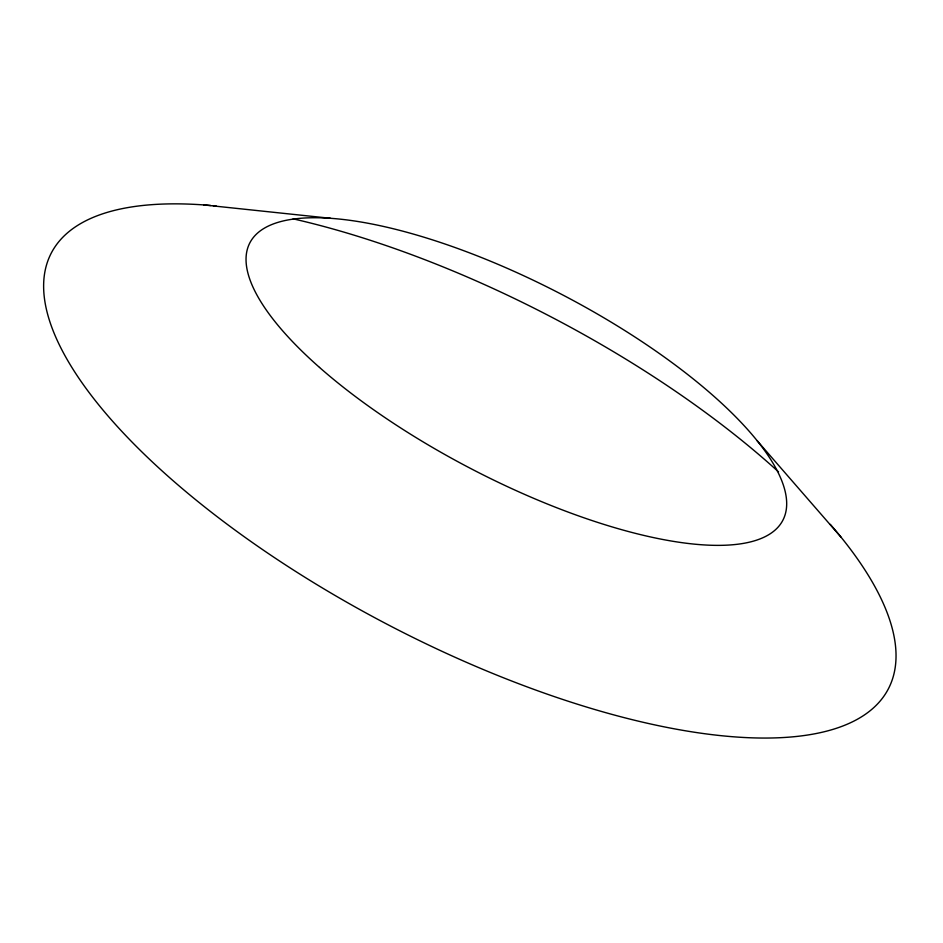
<?xml version="1.0" encoding="UTF-8"?>
<svg xmlns="http://www.w3.org/2000/svg" width="943" height="943" viewBox="0 0 943 943"><rect width="100%" height="100%" fill="white"/><g stroke="black" fill="none" stroke-linecap="round" stroke-linejoin="round"><path stroke-width="1.41" d="M203.829 204.937L330.545 218.304M757.076 440.629L840.956 537.074M830.288 524.355A471.865 174.184 27.5 0 1 708.075 734.161A471.865 174.184 27.5 0 1 123.792 433.485A471.865 174.184 27.5 0 1 210.654 205.48M213.413 205.727A471.865 174.184 27.5 0 1 216.195 205.998M293.132 218.847A471.865 174.184 27.5 0 1 778.553 471.877M319.512 367.428A300.428 98.225 27.5 0 0 775.229 529.954A300.428 98.225 27.5 0 0 454.361 247.278A300.428 98.225 27.5 0 0 319.512 367.428"/></g></svg>
